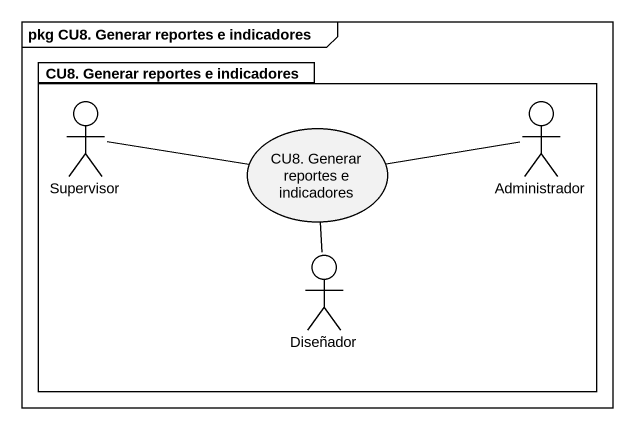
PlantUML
@startuml
mainframe pkg CU8. Generar reportes e indicadores
package "CU8. Generar reportes e indicadores" as CU8_Generar_reportes_e {
  actor Supervisor
  usecase "CU8. Generar reportes e indicadores" as CU8_Generar_reportes_e_2
  actor Administrador
  actor Diseñador
}
Supervisor -right- CU8_Generar_reportes_e_2
CU8_Generar_reportes_e_2 -right- Administrador
CU8_Generar_reportes_e_2 -- Diseñador
@enduml
